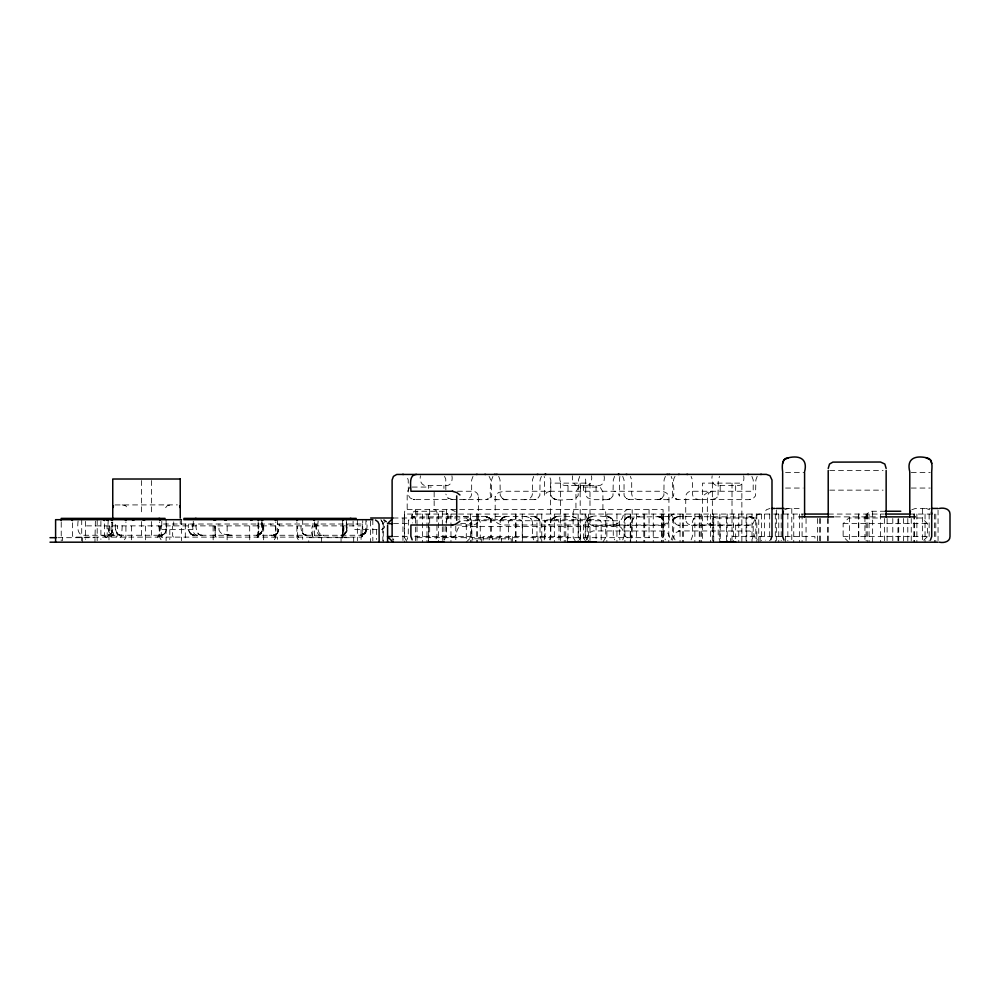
<?xml version="1.0" encoding="UTF-8"?>
<svg xmlns="http://www.w3.org/2000/svg" width="1000" height="1000" viewBox="0 0 1000 1000"><rect width="100%" height="100%" fill="white"/><g stroke="black" fill="none" stroke-linecap="round" stroke-linejoin="round"><path stroke-width="0.75" stroke-dasharray="5 3.75" d="M116.237 537.112L117.15 536.2L117.537 525.913M214.725 525.887L215.2 536.2L216.3 537.125M257.425 535.237C259.713 536.525 265.912 527.575 262.5 523.962C263.288 527.875 262.538 535.363 256.938 535.262M312.425 536C315.025 512.85 308.637 534.688 313.55 537.125M314.462 522.075L314.45 536L315.575 537.125M315.8 523.987C315.9 525.075 315.512 537.337 323 535.262M341.538 537.125L342.663 536L342.663 522.075M342.5 534.987L346.1 531.388L346.375 520.962M347.1 524.362L346.413 532.2L343.875 534.65L341.238 535.262L344.663 534.175L346.8 531.263M434.162 491.938L434.162 509.562L436.312 510.562L436.962 512.375L436.95 537.312L434.15 542.188M258.525 536L258.788 525.7L258.137 536.8M318.163 520.962C317.6 525.562 316.65 535.087 323.738 535.262M78.1 520.962C77.625 525.6 76.612 535.075 83.725 535.262L160.662 535.262C166.25 535.337 167.3 528.212 166.287 524.012M277.475 533.25L273.163 535.262L275.912 534.55L278.238 532.075L279.35 524.012L278.8 524.487M353.1 521.2L353.088 527.325L354.9 529.475L377.113 529.637M112.112 532.188L109.9 534.538L107.125 535.262L110.738 533.95L112.45 531.462L112.75 521.975M445.838 522.188L447.475 518.475L452.713 516.562M278.788 529.637L276.975 533.775M166.287 529.637L165.287 532.85L163.3 534.612M159.537 526.438C162.5 524.288 157.238 536.325 161.35 537.125L361.613 537.125L362.738 536L362.725 520.538M165.662 507.7L167.213 505.75L170.863 504.888M258.463 536L257.375 537.125M346.987 530.487L346.8 531.3L347.062 524.487M365.988 519.513L365.712 531.388L363.663 534.2L361.112 535.212L365.6 532.45L363.537 534.4L360.375 535.262L194.412 535.262C191.713 537.75 186.475 525.525 189.75 532.775C199.575 538.65 188.212 534.188 188.812 530.188M108.987 539.862L109.038 522.5M112.3 531.85L112.75 529.637M145.538 539.862L145.588 522.5M159.537 536L158.412 537.125L73.4 537.112L72.475 536L72.475 520.538M227.125 539.862L227.162 522.5M258.75 536.2L258.8 525.875M263.663 539.862L263.712 522.5M275.087 526.337C275.425 522.9 277.238 536.275 273.962 537.125M365.988 529.637L364.663 533.263L360.363 535.262C367.45 535.25 367.762 525.85 366.438 520.962M480.262 539.862L480.262 522.013L479.3 520.35L477.488 519.688M522.425 539.862L522.425 522.013L521.462 520.35L519.663 519.688L468.1 519.862L466.3 522.013L466.3 539.862M559.012 539.862L559.012 522.013L558.05 520.35L556.237 519.688M601.175 539.862L601.175 522.013L600.212 520.35L598.413 519.688L546.85 519.862L545.05 522.013L545.05 539.862M544.2 539.862L544.438 538.175A4.875 1.013 -90 0 0 544.513 536.25L544.525 520.1L546.087 523.3L550.062 525M619.9 476.375L619.663 478.075A4.875 1.013 -90 0 0 619.575 480L619.575 496.138L617.475 492.45L614.038 491.25M343.4 526.225C340.562 553.45 345.363 524.963 343.413 526.163M112.662 530.625L111.062 533.65L107.125 535.262L107.8 535.225M492.912 539.862L491.587 536.25L491.262 520.388L488.65 517.45L485.188 516.562L412.55 517.013L409.7 518.675L408.387 520.95L408.225 536.25L406.912 539.862M95.363 521.1L94.938 542.188M408.562 520.413L408.913 519.688M365.938 531.925L363.537 534.4L360.363 535.262L365.238 532.95M365.513 532.638L366 531.75L364.712 533.513M602.9 542.188L605.712 537.312L605.725 512.375L605.062 510.562L602.913 509.562L602.913 491.938L600.112 487.062L578.75 487.062L575.938 491.938L575.938 509.562L573.787 510.562L573.125 512.375L573.15 537.312L575.95 542.188M124.5 539.75L125.913 537.312L125.913 522.062M274.375 539.75L275.788 537.312L275.788 522.062M409.988 487.062L407.175 491.938L407.188 509.562L405.037 510.562L404.375 512.375L404.387 537.312L407.2 542.188M711.388 499.688L715.775 498.438L718.05 495.438L718.25 480L719.575 476.375M472.975 476.375L471.662 480L471.662 494.062C471.575 498.113 466.975 499.837 463.512 499.688M444.525 539.862L445.838 536.25L445.838 523.587M492.912 476.375L491.587 480L491.587 494.062C493.638 498.075 481.737 501.025 488.438 498.925L485.188 499.688L413.1 499.375L410.112 497.938L408.387 495.288L408.225 480L406.912 476.375M489.075 539.862C493.975 533.125 484.875 518.4 496 516.562L533.65 516.562L536.85 517.3L539.975 521.3L540.05 536.25L541.375 539.862M533.713 476.375L532.4 480L532.4 494.062C532.325 498.113 527.712 499.837 524.263 499.688M541.375 476.375L540.05 480L539.862 495.425L537.675 498.462L534.388 499.637M498.725 539.862L500.037 536.25L500.225 520.825L502.413 517.788L506.438 516.562M579.725 476.375L578.413 480L578.15 495.588L575.675 498.475L571.487 499.65M549.487 539.862L550.812 536.25L550.812 522.188C550.938 512.4 571.925 517.663 571.512 516.587L572.438 516.688M614.6 476.375L613.288 480L612.962 495.825L610.788 498.512L606.788 499.688L592.562 499.65L587.362 497.713L585.75 494.825L585.688 480L584.375 476.375M584.375 539.862L585.688 536.25L585.688 522.188C588.112 512.825 602.225 516.75 608.975 516.925L608.112 516.675L611.325 518.138L613.125 520.913L613.288 536.25L614.6 539.862M586.188 540.175L588.812 532.95L593.125 530.938L664.6 531.025L668.487 533.75L670.55 540.175M665.375 476.375L664.062 480L663.875 495.425L661.688 498.462L657.65 499.688M622.725 539.862L624.038 536.25L624.125 521.3L625.388 518.7L627.475 517.188L668.088 516.562C679.225 518.4 670.125 533.125 675.025 539.862M630.375 539.862L631.7 536.25L631.7 522.188C631.775 518.125 636.362 516.425 639.837 516.562M675.025 476.375C670.125 483.113 679.225 497.837 668.088 499.688L628.2 499.325C630.037 500.25 622.863 497.262 624.038 494.062L624.038 480L622.725 476.375M671.188 539.862L672.5 536.25L672.837 520.388L674.987 517.712L678.913 516.562L751.55 517.013L754.388 518.675L755.713 520.95L755.863 536.25L757.188 539.862M672.475 540.175L675.1 532.95L679.412 530.938L749.938 531.025L753.825 533.75L755.9 540.175M691.112 539.862L692.438 536.25L692.438 522.188C692.513 518.125 697.1 516.425 700.575 516.562M757.188 476.375L755.863 480L755.537 495.825L753.162 498.512L748.438 499.688L676.712 499.35L674.075 497.775L672.675 495.35L672.5 480L671.188 476.375M751.912 539.862L753.238 536.25L753.175 525L691.45 525A5.688 5.65 -90 0 1 685.7 519.375M717.25 497.05L716.625 497.75M260.875 533.612L261.537 532.863L259.45 534.612L260.35 534.062M258.5 536.725L257.288 537.112M466.225 542.188L471.85 536.562L471.85 523.625L466.225 518L458.913 518M848.763 542.188L843.138 536.562L843.138 523.625L848.763 518L879.688 518M923.737 540.312L927.487 536.562L927.487 523.625L921.862 518L916.663 518M364.588 533.612L362.688 534.8M704.137 494.988L707.425 492.5L710.962 491.325M364 534.1L364.95 533.3M343.875 534.65L342.05 535.212L344.712 534.138L346.75 531.438L344.663 534.175M502.1 518.038L500.4 520.3L503.462 517.188L502.413 517.788L501.575 518.513L505.55 516.613L502.175 517.987L504.663 516.775M610.462 498.713L607.913 499.6L611.075 498.325M258.1 536.838L257.087 537.125M257.65 536.975L258.212 522.075M784.663 509.75L788.275 508.438M911.787 509.75L915.4 508.438L930.312 508.438M275.912 534.55L276.725 534L274.188 535.175L276.025 534.487M109.675 534.65L110.388 534.225M343.825 534.663L344.712 534.138M588.925 517.5L587.8 518.175L589.788 517.137M363.312 534.5L361.938 535.05M503.025 517.425L505.462 516.625L503.575 517.15L505.387 516.638L504.188 516.912M674.85 514.062C667.15 513.75 671.325 525.625 663.625 525.312L593.125 525.312C585.413 525.625 589.587 513.75 581.875 514.062M261.925 522.413L261.675 531.388L259.625 534.2L256.988 535.262L258.587 534.9M258.538 534.925L262.087 531.362L262.375 524.012M161.938 535.125L163.2 534.663L160.662 535.262L162.438 534.975L160.712 535.262L161.475 535.212M628.2 516.912L627.587 517.15L629.388 516.638L626.175 517.987L624.4 520.3L626.413 517.788L629.55 516.613L625.962 518.2L629.3 516.65L626.175 517.987L628.663 516.775M362.912 534.65L360.363 535.262M158.35 526C159.05 524.425 160.487 536.337 157.275 537.125M273.212 535.262L275.163 534.9M589.688 517.188L592.562 516.587M590.6 516.9L591.712 516.675M664.6 525.225L665.55 524.975M361.337 535.188L362.287 534.925M711.95 491.325L708.625 493.25L707.387 495.887L707.3 519.375L708.95 523.35L712.925 525M672.925 514.4L673.875 514.15M108.1 535.188L108.85 534.975M162.5 534.963L160.712 535.262M685.512 516.625L686.275 516.562L684.938 516.763M486.45 499.575L487.375 499.35L485.938 499.637M274.613 535.075L273.65 535.25M342.05 535.212L343.05 534.975M122.212 525.875L121.625 536.2L120.525 537.125M413.288 516.862L414.75 516.6L410.112 518.3L414.525 516.625M257.213 535.25L258.238 535.075L256.413 535.262M749.562 499.625L750.4 499.513M274.05 535.188L273.163 535.262M638.763 516.6L637.688 516.725M699.5 516.6L698.487 516.712M571.512 499.65C566.587 498.75 551.95 503.4 550.812 494.062L550.812 480L549.487 476.375M115.075 504.938L177.362 504.888M585.875 485.625C590.875 485.7 592.475 479.8 591.5 475.775M710.537 491.362L712.925 491.25M511.238 519.688L509.425 520.35L508.462 522.013L508.462 539.862M628.913 509.538C621.2 509.225 625.363 521.1 617.663 520.788L461.262 520.7M361.15 537.125L362.275 536L362.275 520.538M589.987 519.688L588.175 520.35L587.212 522.013L587.212 539.862M770 508.438L766.375 509.75L764.45 513.088L764.375 536.562L765.688 540.175M451 537.663C458.713 537.975 454.538 526.1 462.25 526.413L617.663 526.413C625.363 526.1 621.2 537.975 628.913 537.663M760.212 514.062C752.5 513.75 756.675 525.625 748.962 525.312L679.412 525.312C671.737 525.625 675.85 513.75 668.162 514.062M534.462 499.637L496 499.688C484.875 497.837 493.975 483.113 489.075 476.375M161.275 535.237L160.662 535.262M550.062 491.25L546.625 492.45L544.525 496.138L544.525 480A4.875 1.013 90 0 0 544.438 478.075L544.2 476.375M614.038 525L618.013 523.3L619.575 520.1L619.575 536.25A4.875 1.013 90 0 0 619.663 538.162L619.9 539.862M340.763 535.262L341.65 535.2M269.212 535.262L271.688 535.188M829.737 470.462L883.1 470.462M785.575 472.575L804.587 472.575M911.237 472.575L930.25 472.575M412.25 487.062L431.35 487.062M785.575 488.05L803.125 488.05M911.237 488.05L930.25 488.05M829.737 490.15L883.1 490.15M457.438 491.25L472.65 491.25A5.825 5.787 -90 0 1 476.325 492.562A5.575 5.525 90 0 1 478.363 496.875M785.4 508.438L798.962 508.438L802.575 509.75M407.188 509.562L663.075 509.538L663.075 537.663L415.625 537.663M885.312 511.25L869.837 511.25L867.025 514.062L867.025 518M456.213 514.062L404.363 514.062L404.363 542.188M458.612 514.062L783.3 514.062M783.775 514.062L804.837 514.062M828.438 514.062L884.062 514.062M909.575 514.062L935.788 514.062L935.788 542.188M835.375 516.875L879 516.875M393.113 518L456.5 518M393.5 523.625L410.812 523.625M460.637 523.625L471.85 523.625M843.138 523.625L927.487 523.625M163.475 524.012L364.45 524.012M456.587 525L472.65 525A5.688 5.65 90 0 0 478.4 519.375M86.562 525.875L360.737 525.875M381.538 529.637L384.375 527.788L384.55 521.763M393.5 536.562L408.913 536.562M414.787 536.562L471.85 536.562M781.3 536.562L730.675 536.562L730.675 541.062M785.275 536.562L814.938 536.562L814.938 541.062M843.138 536.562L927.487 536.562M57.812 537.688L94.938 537.688M711.875 525L708.725 524.362L704.15 521.312M270.262 524.012L271.238 524.4M700.575 499.688C697.125 499.837 692.513 498.113 692.438 494.062L692.438 480L691.112 476.375M639.837 499.688C636.388 499.837 631.775 498.113 631.7 494.062L631.7 480L630.375 476.375M524.263 516.562C527.712 516.413 532.325 518.125 532.4 522.188L532.4 536.25L533.713 539.862M463.512 516.562C466.975 516.413 471.575 518.125 471.662 522.188L471.662 536.25L472.975 539.862M525.337 516.6L526.413 516.725M464.6 516.6L465.662 516.725M452.713 499.688L447.488 497.775L445.85 494.062M711.388 516.562L715.8 517.812L718.05 520.8L718.25 536.25L719.575 539.862M498.725 476.375L500.037 480L500.225 495.425L502.413 498.462L505.712 499.637M505.625 499.637L506.438 499.688M657.65 516.562L661.925 517.987L663.875 520.825L664.062 536.25L665.375 539.862M122.137 504.888L125.45 505.588L127.325 507.7M192.138 524.012C193.487 527.275 191.562 535.65 198.325 535.262L197.35 535.188M298.538 537.112L297.6 536.2L297.587 526.438M322.738 535.2L323.612 535.262M478.587 516.625L477.825 516.562L479.3 516.8M926.087 508.438L929.712 509.75M578.212 485.625C573.212 485.7 571.625 479.8 572.587 475.775M451 509.538L455.3 511.55M202.15 535.262L199.225 534.513L196.762 531.562M202.037 535.262C196.25 536.8 195.162 524.125 196.488 524.388M173.588 537.112L172.675 536.2L172.587 525.875M162.175 537.112L161.25 536L161.25 525.875M115.6 529.637L116.9 533.263L121.175 535.262C114.113 535.062 115.1 525.562 115.6 520.962M108.287 519.513C108.15 524.35 106.163 534.913 113.9 535.262M102.163 535.262L105.775 536.587L107.688 539.913M108.325 537.125L107.225 536.2L107.025 526.013M105.512 537.125L104.4 536L104.4 520.538M193.988 535.25L191 534.113L194.412 535.262C190.413 535.887 186.825 528.862 188.787 524.012M226.95 534.85L232.325 535.262L225.338 534.562L220.487 532.638L218.988 530.15L218.938 524.012M305.65 535.125L306.913 535.262C301.288 535.513 300.338 527.987 301.288 524.575M750.25 516.712L749.35 516.6L751.762 517.1L749.425 516.6L750.537 516.763M413.837 499.525L414.75 499.65L413.7 499.513M413.55 499.475L414.6 499.625M109.5 525.875C111.037 526.575 107.85 540.4 111.888 536L111.85 522.075L111.85 536.35L112.938 537.125L111.975 536.388M320.662 535.087L321.65 535.25M304.85 534.862L303.1 533.775L305.725 535.138C300.85 533.25 307.8 535.925 304.575 534.75M659.425 516.775L658.55 516.613L661.712 517.888C656.025 514.513 666.8 521.15 660.625 517.188L661.925 517.987L659.925 516.925M535.425 516.775L534.55 516.613L538.925 518.987L534.625 516.625L536.512 517.15L535.9 516.912M554.375 499.075L556.175 499.6L553.025 498.325M555.087 499.363L556.087 499.588L554.913 499.3M298.363 537.075L297.587 536M119.288 534.925L120.225 535.188M111.975 534.925L112.925 535.188M554.725 499.225L555.988 499.562L553.875 498.85M610.225 517.388L607.825 516.625L612.288 519.163L607.913 516.638L611.55 518.4L610.462 517.537M191.95 534.675L191.175 534.225M118.637 534.65L119.45 534.987M575.163 517.5L572.388 516.675L576.3 518.175L578.15 520.65L578.413 536.25L579.725 539.862M191.6 534.513L193.4 535.175L190.925 534.05M488.862 517.6L485.887 516.587L490.562 519.113L485.788 516.587L489.875 518.337L488.85 517.55C493.225 521.975 488.75 516.237 485.788 516.587L489.562 518.112M221.1 533.062L221.675 533.375M458.625 519.475L459.438 520.037M303.288 533.925L302.638 533.288L303.612 534.188M447.488 497.775L448.312 498.438M380.85 519.712L382.775 523.038L382.863 540.887M190.613 533.775L189.925 533M381.213 520.037L382.525 522.1M751.912 476.375L753.238 480L753.175 491.25L691.45 491.25A5.825 5.787 90 0 0 687.775 492.562A5.575 5.525 -90 0 0 685.738 496.875L685.738 519.375M444.525 476.375L445.75 479.012L445.85 491.25M298.288 539.75L296.875 537.312L296.875 522.062M161.062 539.75L159.662 537.312L159.662 522.062M755.188 519.688L755.537 520.413M382.587 522.275L382.863 524.012M113.162 532.45L113.475 534.513M249.713 539.862L249.662 522.5M215.175 526.337L215.188 536L215.175 525.875M213.162 539.862L213.113 522.5M131.575 539.862L131.537 522.5M316.137 524.487L316.2 529.637M346.375 519.513L346.375 529.637M342.663 520.538L342.675 536M938.05 509.975L938.05 540.65M934.538 514.062L934.538 542.188M929.137 514.062L929.137 540.712M925.05 514.062L925.05 542.188M922.575 508.438L922.575 540.65M916.875 514.062L916.875 542.188M914.312 514.062L914.312 542.188M913.925 514.062L913.925 542.188M911.237 518.5L911.237 542.188M907.8 518.5L907.8 542.188M903.6 518.5L903.6 542.188M898.713 518.5L898.713 542.188M897.962 518.987L897.962 540.638M892.788 518.5L892.788 540.712M887.113 518.5L887.113 540.712M884.475 518.5L884.475 540.712M880.512 514.062L880.512 542.188M872.65 511.25L872.65 542.188M869.062 514.062L869.062 542.188M867.225 514.062L867.225 542.188M866.1 514.062L866.1 540.712M864.925 516.875L864.925 542.188M858.8 514.062L858.8 540.712M858.425 514.062L858.425 542.188M849.45 516.875L849.45 542.188M828.138 518.5L828.138 540.712M827.763 518.5L827.763 542.188M820.462 518.5L820.462 542.188M819.338 518.5L819.338 540.712M817.5 518.5L817.5 542.188M806.05 518.5L806.05 542.188M802.087 514.062L802.087 542.188M799.45 514.062L799.45 542.188M793.763 514.062L793.763 542.188M791.787 508.438L791.787 540.65M787.85 514.062L787.85 540.712M785.462 536.562L785.462 542.188M781.188 514.062L781.188 540.712M778.763 514.062L778.763 542.188M776.325 509.975L776.325 540.65M775.312 514.062L775.312 542.188M769.688 514.062L769.688 540.712M761.513 514.062L761.513 540.712M760.15 536.562L760.15 542.188M758.75 542.188L758.75 518L713.737 518L713.737 542.188M756.8 514.062L756.8 542.188M752.013 514.062L752.013 542.188M746.737 514.062L746.737 542.188M746.087 518L746.087 542.188M743.675 475.775C744.638 479.8 743.05 485.7 738.05 485.625L717.8 485.625C712.8 485.7 711.2 479.8 712.175 475.775M741.862 542.188L741.862 483.125L702.487 483.125L702.487 542.188M738.75 514.062L738.75 542.188M735.662 485.625L735.662 491.25M735.662 525L735.662 540.337M733.425 514.062L733.425 542.188M732.013 483.125L732.013 542.188M727.175 514.062L727.175 542.188M726.4 518L726.4 542.188M720.188 485.625L720.188 491.25M720.188 525L720.188 540.337M719.85 514.062L719.85 542.188M713.325 514.062L713.325 542.188M712.35 483.125L712.35 542.188M710.425 514.062L710.425 542.188M701.462 514.062L701.462 542.188M700.113 514.062L700.113 542.188M699.262 514.062L699.262 542.188M694.862 514.062L694.862 542.188M683.612 514.062L683.612 542.188M682.387 514.062L682.387 542.188M680.05 514.062L680.05 542.188M668.8 514.062L668.8 542.188M663.562 514.062L663.562 542.188M662.2 514.062L662.2 542.188M661.513 514.062L661.513 542.188M653.25 514.062L653.25 542.188M649.05 509.538L649.05 537.663M644.7 514.062L644.7 542.188M643.825 514.062L643.825 542.188M636.5 514.062L636.5 542.188M632.175 509.538L632.175 537.663M630.688 514.062L630.688 542.188M630.25 514.062L630.25 542.188M624.913 514.062L624.913 542.188M616.938 514.062L616.938 542.188M606.862 514.062L606.862 542.188M604.087 475.775C605.062 479.8 603.462 485.7 598.462 485.625L565.625 485.625C560.625 485.7 559.038 479.8 560 475.775M596.075 485.625L596.075 491.25M596.075 525L596.075 540.337M589.987 540.638L589.987 483.125L550.612 483.125L550.612 542.188M588.387 514.062L588.387 542.188M585.188 514.062L585.188 542.188M583.488 485.625L583.488 491.25M583.488 525L583.488 540.337M580.612 485.625L580.612 491.25M580.612 525L580.612 540.337M580.138 483.125L580.288 542.188M578.15 514.062L578.15 542.188M568.013 485.625L568.013 491.25M568.013 525L568.013 540.337M567.438 541.062L567.438 536.562L483.162 536.562L483.162 541.062M565.763 514.062L565.763 542.188M564.237 514.062L564.237 542.188M560.462 483.125L560.462 542.188M554.325 514.062L554.325 542.188M541.775 514.062L541.775 542.188M537.95 536.562L537.95 542.188M536.962 514.062L536.962 542.188M522.25 514.062L522.25 542.188M516.05 514.062L516.05 542.188M515.375 514.062L515.375 542.188M512.638 536.562L512.638 542.188M511.213 542.188L511.213 538.812L471.887 538.812L471.887 542.188M501.388 538.812L501.388 542.188M481.7 538.812L481.7 542.188M478.363 496.875L478.363 519.375M477.362 514.062L477.362 542.188M476.7 514.062L476.7 542.188M470.5 514.062L470.5 542.188M455.788 525.9L455.788 542.188M451.925 475.775C452.887 479.8 451.3 485.7 446.3 485.625L426.05 485.625C421.05 485.7 419.45 479.8 420.425 475.775M450.962 514.062L450.962 542.188M447.95 518L447.95 514.062L445.138 511.25L414.2 511.25L411.388 514.062L411.388 518M446.55 509.538L446.55 537.663M443.913 485.625L443.913 488.438M443.913 526.525L443.913 540.337M442.325 511.25L442.325 525.175M442.325 526.725L442.325 542.188M438.413 514.062L438.413 542.188M429.675 509.538L429.675 537.663M428.512 514.062L428.512 542.188M428.438 485.625L428.438 488.438M428.438 526.525L428.438 540.337M426.975 514.062L426.975 542.188M422.575 514.062L422.575 542.188M417.013 511.25L417.013 525.175M417.013 526.725L417.013 542.188M415.625 509.538L415.613 540.675M412.45 514.062L412.45 522.95M402.95 518L402.95 542.188M383.263 522.537L383.263 542.188M376.525 529.637L376.525 539.487M372.825 519.688L372.825 540.688M370.613 521.025L370.613 542.188M361.062 529.637L361.062 539.487M357.35 519.688L357.35 540.688M353.7 542.188L353.7 537.688L308.762 537.688L308.762 542.188M341.062 537.688L341.062 542.188M321.388 537.688L321.388 542.188M302.7 519.513L302.7 539.362M277.387 519.513L277.387 539.362M261.913 519.513L261.913 524.012M258.2 521.862L258.2 525.875M193.287 521.2L193.287 529.637L161.788 529.637L161.788 521.2M185.3 524.012L185.3 540.887M181.562 519.688L181.562 540.688M180.25 520.913L180.25 524.012M173.725 521.862L173.725 525.875M169.8 529.637L169.8 539.487M166.1 519.688L166.1 540.688M151.425 480.538L151.425 515.5M151.425 521.587L151.425 535.262M141.575 480.538L141.575 515.5M141.575 521.587L141.575 535.262M100.9 521.388L100.9 539.388M97.188 519.688L97.188 540.688M85.425 521.388L85.425 539.388M82.312 537.688L82.312 542.188M81.713 519.688L81.713 540.688M62.638 537.688L62.638 540.688M61.225 522.275L61.225 540.887M366.425 529.637L366.25 531.075L366.425 529.637M495.2 496.375L495.163 519.375C495.55 523.562 500.7 524.975 504.237 525L659.862 525C663.388 524.975 668.55 523.562 668.925 519.375L668.925 496.875C668.55 492.688 663.388 491.262 659.862 491.25L504.237 491.25L498.4 492.562L495.2 496.375M551.275 520.1L551.562 519.513L551.275 520.1M672.962 520.1L673.275 519.487L672.962 520.1M551.812 519.163L551.375 519.862L555.275 516.838L551.812 519.163M673.538 519.113L673.1 519.8L676.9 516.838L673.538 519.113M365.863 532.062L365.288 532.888L365.863 532.062M674.075 518.462L675.25 517.55C672.013 519.425 682.875 513.688 674.075 518.462M552.45 518.413L556.275 516.625L552.537 518.4M633.362 518.587L632.725 519.25L633.362 518.587M694.1 518.587L693.475 519.25L694.1 518.587M537.375 498.6L537.375 498.6M675.238 517.6L674.525 518.112L678.462 516.575L675.238 517.6M661.688 498.462L660.85 498.95L661.688 498.462M259.513 534.587L258.2 535.087L259.513 534.587M660.7 498.988L658.637 499.625L660.7 498.988M487.725 499.225L486.637 499.538L487.725 499.225M609.362 499.225L608.112 499.562L609.362 499.225M479.3 499.45L477.825 499.688L479.3 499.45M535.9 499.325L534.625 499.625L535.9 499.325M362.163 534.987L361.287 535.2L362.163 534.987M556.175 516.638L555.087 516.888L556.275 516.625M629.462 516.625L628.513 516.812L629.55 516.613M495.95 516.562L495.988 516.562M668.863 499.588L667.938 499.688L668.863 499.588M679.412 530.938L678.45 531.025L679.412 530.938M496.163 499.688L495.238 499.588L496.163 499.688M668.112 516.562L668.15 516.562M686.275 499.688L685.512 499.625L686.275 499.688M194.412 535.262L193.6 535.2L194.412 535.262M679.412 525.312L678.438 525.225L679.412 525.312M685.65 499.637L684.8 499.45L685.588 499.625M629.55 499.625L628.35 499.387L629.462 499.625M505.55 499.625C501.75 498.762 506.463 499.8 504.35 499.387L505.462 499.625M678.312 499.663L675.662 498.925L678.263 499.65M749.562 516.625L750.812 516.862L749.5 516.613M659.587 516.812L658.55 516.613L660.512 517.15L659.587 516.812M659.9 516.912L658.8 516.65L659.812 516.912M193.425 535.175L192.537 534.95L193.438 535.188M677.55 499.55L676.363 499.225L677.45 499.538M752.463 517.362L751.55 517.013L753.438 517.913L752.463 517.362M575.675 517.762L575.05 517.438L576.3 518.175L575.675 517.762M627.238 498.95L626.413 498.462L627.238 498.95M503.237 498.95L502.413 498.462L503.237 498.95M661.688 517.788L662.525 518.513L661.688 517.788M753.7 518.088L753.162 517.737L753.7 518.088M531.287 519.163L530.65 518.5L531.287 519.163M470.55 519.163L469.9 518.5L470.625 519.25M663.225 519.388L662.712 518.7L663.7 520.3L663.225 519.388M539.225 519.388L538.7 518.7L539.688 520.3L539.225 519.388M612.525 519.513L612.05 518.85L612.962 520.425L612.525 519.513M491.125 520.1L490.825 519.487L491.125 520.1"/><path stroke-width="1.5" d="M112.788 507.7L113.488 505.85M159.662 520.538L160.5 519.688M456.725 520.25L456.7 495.887M782.65 471.725C782.05 467.175 781.363 457.95 788.275 457.812C799.762 455.025 807.913 459.162 804.587 471.725M258.2 520.538L259.05 519.688M296.875 520.538L297.725 519.688M342.663 520.538L343.512 519.688M782.65 463.438L783.962 459.825L788.275 457.812M782.65 514.062L783.4 511.25M910.125 512.137L910.537 511.25M770.675 539.862L771.988 536.25L771.988 480L769.975 475.688L766.375 474.375L396.75 474.45L393.425 476.375L392.113 480L392.113 536.25M930.4 540.175L931.712 536.562L931.712 472.575M392.188 518.938L387.5 523.625L392.438 523.625M459.938 521.312L455.375 524.362L452.225 525M214.125 520.35L215.925 519.688M132.537 520.35L134.35 519.688M250.675 520.35L252.475 519.688M195.138 518.562L196.1 518.387M416.488 474.375C408.263 474.862 411.012 486.238 410.913 491.25L452.875 491.25M476.312 474.45L477.287 474.375M496.238 474.45L497.212 474.375M537.05 474.45L538.025 474.375M544.7 474.45L545.675 474.375M617.938 474.45L618.913 474.375M668.7 474.45L669.688 474.375M678.35 474.45L679.325 474.375M760.512 474.45L761.488 474.375M112.688 519.688L111.862 520.4L110.988 519.688M931.712 471.725C931.912 467.337 933.325 458.963 926.975 457.875C915.312 455.125 906.287 458.5 909.775 471.725M485.737 474.45L484.762 474.375M180.25 479.012L112.75 479.012L112.75 518.9M771.875 508.438L775.013 508.438M776.325 508.438L784.062 508.438M931.65 508.438L938.05 508.438M939.35 508.438C943.5 507.475 950.05 508.675 950 514.062L950 536.562C950.05 541.95 943.5 543.15 939.35 542.188M885.312 511.25L900.775 511.25M804.837 514.062L828.438 514.062M885.312 514.062L910.45 514.062M798.962 516.875L833.838 516.875M880.525 516.875L915.4 516.875M370.613 518L393.113 518M165.113 518.387L61.225 518.387L61.225 520.712M183.825 518.387L356.225 518.387M165.837 519.688L55.6 519.688L55.6 542.188M166.1 519.688L181.562 519.688M183.75 519.688L372.825 519.688M452.875 525L410.913 525L410.863 536.25L412.175 539.862M392.475 536.562L387.5 536.562L393.125 542.188M50 537.688L56.163 537.688M428.438 541.875L443.913 541.875M568.013 541.875L596.075 541.875M720.188 541.875L735.662 541.875M50 542.188L938.05 542.188M350.3 518.387L351.163 518.525M125.062 519.688L125.913 520.538M926.087 457.812L930.4 459.825L931.712 463.438M452.225 491.25L456.675 492.5L459.95 494.988M313.612 519.688L314.462 520.538M274.938 519.688L275.788 520.538M224.35 519.688L226.163 520.35M106.225 519.688L108.025 520.35M71.625 519.688L72.475 520.538M747.613 474.375L748.587 474.45M686.812 474.375L687.788 474.45M666.875 474.375L667.862 474.45M626.075 474.375L627.05 474.45M618.413 474.375L619.388 474.45M545.188 474.375L546.163 474.45M494.412 474.375L495.387 474.45M402.6 474.375L403.575 474.45M260.9 519.688L262.712 520.35M158.975 518.387L159.938 518.562M142.775 519.688L144.575 520.35M103.55 519.688L104.4 520.538M383.888 520.025L386.275 521.7M375.45 520.025L377.837 521.7L379.062 524.338L379.15 542.188M179.6 505.962L180.212 507.7M783.962 540.175L782.65 536.562L782.65 472.575M392.863 539.062L393.425 539.862M931.375 512.137L931.712 514.062M909.775 472.575L909.775 516.875M886.15 468.462L884.837 464.038L880.525 462.025L832.862 462.113L829.525 464.038L828.213 468.462M886.15 470.462L886.15 516.875M828.213 470.462L828.213 516.875M804.587 472.575L804.587 516.875M387.587 525.312L387.587 542.188M180.212 479.012L180.25 518.088"/></g></svg>
